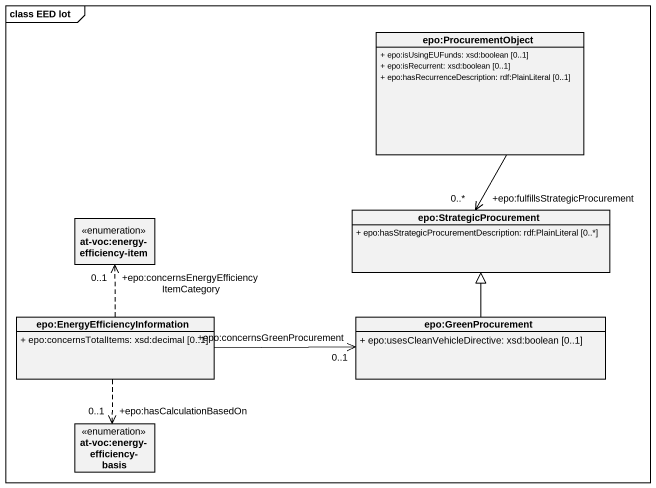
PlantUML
@startuml
mainframe class EED lot
hide circle
hide empty members
skinparam classAttributeIconSize 0
class "epo:ProcurementObject" as epo_ProcurementObject {
  + epo:isUsingEUFunds: xsd:boolean [0..1]
  + epo:isRecurrent: xsd:boolean [0..1]
  + epo:hasRecurrenceDescription: rdf:PlainLiteral [0..1]
}
enum "at-voc:energy-efficiency-item" as at_voc_energy_efficiency
class "epo:StrategicProcurement" as epo_StrategicProcurement {
  + epo:hasStrategicProcurementDescription: rdf:PlainLiteral [0..*]
}
class "epo:EnergyEfficiencyInformation" as epo_EnergyEfficiencyInformat {
  + epo:concernsTotalItems: xsd:decimal [0..1]
}
class "epo:GreenProcurement" as epo_GreenProcurement {
  + epo:usesCleanVehicleDirective: xsd:boolean [0..1]
}
enum "at-voc:energy-efficiency-basis" as at_voc_energy_efficiency_2
epo_ProcurementObject --> "+epo:fulfillsStrategicProcurement\n0..*" epo_StrategicProcurement
epo_EnergyEfficiencyInformat .up.> "+epo:concernsEnergyEfficiencyItemCategory\n0..1" at_voc_energy_efficiency
epo_EnergyEfficiencyInformat -right-> "+epo:concernsGreenProcurement\n0..1" epo_GreenProcurement
epo_EnergyEfficiencyInformat ..> "+epo:hasCalculationBasedOn\n0..1" at_voc_energy_efficiency_2
epo_GreenProcurement -up-|> epo_StrategicProcurement
@enduml
